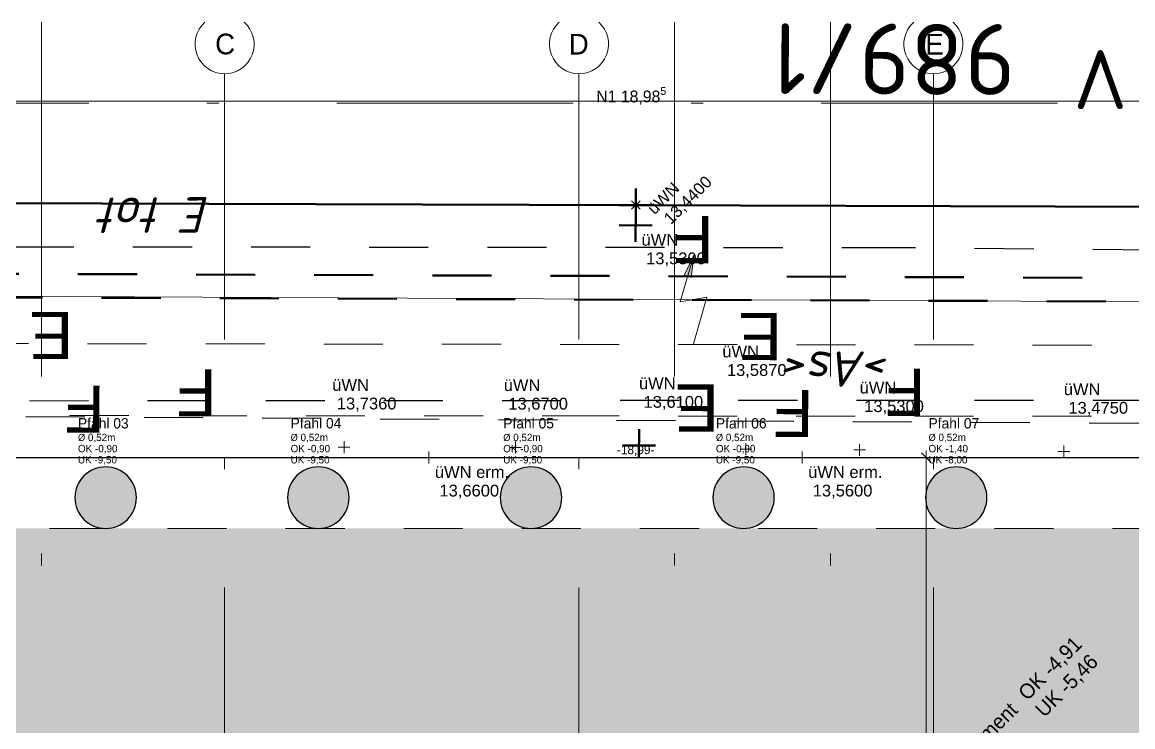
# Model space of a CAD drawing. Header units: metres. Extents: x -14 to 456, y -38 to 65.
# Drawn here: x 4.29 to 13.69, y -2.28 to 3.69 of the extents above; entities that cross this region are included whole.
import ezdxf

# ---------------------------------------------------------------- set-up
doc = ezdxf.new("R2010")
doc.units = ezdxf.units.M
doc.header["$MEASUREMENT"] = 0
for name, pattern in [('Achse', [0.004, 0.002, -0.001, 0, -0.001]), ('Schnittlinie', [0.006, 0.003, -0.0015, 0, -0.0015]), ('Untersicht', [0.001, 0.0005, -0.0005])]:
    doc.linetypes.add(name, pattern=pattern)
for name, color, linetype in [('-2._Grundriss Schickerschacht PP_3_000 Achsraster', 7, 'Continuous'), ('-2._Grundriss Schickerschacht PP_3_111 Bohrpfahl - ReGeBe', 7, 'Continuous'), ('-2._Grundriss Schickerschacht PP_3_260 Fundament', 7, 'Continuous'), ('-2._Grundriss Schickerschacht PP_3_851 Marker Schnitt', 7, 'Continuous'), ('-2._Grundriss Schickerschacht PP_3_910 Allgemein Lageplan Höhen', 7, 'Continuous'), ('-2._Grundriss Schickerschacht PP_3_950 Polierplan Bemaßung', 7, 'Continuous'), ('-2._Grundriss Schickerschacht PP_3_Fernmeldewesen_Fernmeldekabel', 7, 'Continuous'), ('-2._Grundriss Schickerschacht PP_3_Fernmeldewesen_Fernmeldekabel_Signatur', 7, 'Continuous'), ('-2._Grundriss Schickerschacht PP_3_Gelände_Beschriftung Gelände', 7, 'Continuous'), ('-2._Grundriss Schickerschacht PP_3_Gelände_Geländepunkt', 7, 'Continuous'), ('-2._Grundriss Schickerschacht PP_3_Kataster Benützungsabschnitte_Straßenverkehrsanlage', 7, 'Continuous'), ('-2._Grundriss Schickerschacht PP_3_Kataster Grenzen_Grundstücksgrenze', 7, 'Continuous'), ('-2._Grundriss Schickerschacht PP_3_Kataster Grundstücke_Grundstück', 7, 'Continuous'), ('-2._Grundriss Schickerschacht PP_3_Kataster Grundstücke_Grundstück_Eigentümer', 7, 'Continuous'), ('-2._Grundriss Schickerschacht PP_3_Neubau_840 Baulinien', 7, 'Continuous'), ('-2._Grundriss Schickerschacht PP_3_Straßenverkehr_Randstein Unterkante', 7, 'Continuous'), ('-2._Grundriss Schickerschacht PP_3_Strom_Beschriftung Strom', 7, 'Continuous'), ('-2._Grundriss Schickerschacht PP_3_Strom_Stromfreileitung', 7, 'Continuous'), ('-2._Grundriss Schickerschacht PP_3_Strom_Stromfreileitung_Signatur', 7, 'Continuous'), ('-2._Grundriss Schickerschacht PP_3_Strom_Stromkabel', 7, 'Continuous')]:
    doc.layers.add(name, color=color, linetype=linetype)
doc.styles.add('ERSTELLTER_STIL_1', font='arial.ttf')
doc.styles.add('ERSTELLTER_STIL_2', font='isocpeur.ttf')
doc.styles.add('ERSTELLTER_STIL_3', font='isocpeur.ttf')
doc.styles.add('ERSTELLTER_STIL_6', font='')
doc.styles.get('ERSTELLTER_STIL_6').set_extended_font_data('Eurostile')
doc.linetypes.add('Grenze Grundstück', pattern='A,0,[3,415_260415_PP_VA_1_1 -2 FDM1.Shx,S=0.00031746,R=0,X=0,Y=0],-0.04,0', length=0.04)

msp = doc.modelspace()

# ---------------------------------------------------------------- hatches: boundary and pattern name
at = {"layer": '-2._Grundriss Schickerschacht PP_3_111 Bohrpfahl - ReGeBe', "linetype": 'Continuous', "lineweight": 13, "true_color": 0x3f7f02}
for points in [[(4.7335, -0.34, 0.414214), (4.9935, -0.6, 0.414214), (5.2535, -0.34, 0.414214), (4.9935, -0.08, 0.414214)], [(6.5335, -0.3399, 0.414214), (6.7935, -0.5999, 0.414214), (7.0535, -0.3399, 0.414214), (6.7935, -0.0799, 0.414214)], [(8.3335, -0.3399, 0.414214), (8.5935, -0.5999, 0.414214), (8.8535, -0.3399, 0.414214), (8.5935, -0.0799, 0.414214)], [(10.1335, -0.3399, 0.414214), (10.3935, -0.5999, 0.414214), (10.6535, -0.3399, 0.414214), (10.3935, -0.0799, 0.414214)], [(11.9335, -0.3399, 0.414214), (12.1935, -0.5999, 0.414214), (12.4535, -0.3399, 0.414214), (12.1935, -0.0799, 0.414214)]]:
    msp.add_hatch(color=76, dxfattribs=at).paths.add_polyline_path(points)
at = {"layer": '-2._Grundriss Schickerschacht PP_3_260 Fundament', "linetype": 'Continuous', "lineweight": 0, "true_color": 0x060c00}
h = msp.add_hatch(color=98, dxfattribs=at)
h.paths.add_polyline_path([(0.6022, -0.6), (0.6319, -8.705), (5.625, -8.705), (5.625, -3.705), (8.725, -3.705), (8.725, -5.925), (8.925, -5.925), (8.925, -5.905), (9.105, -5.905), (9.105, -4.225), (10.725, -4.225), (10.725, -5.905), (10.905, -5.905), (10.905, -6.225), (12.425, -6.225), (12.425, -9.355), (15.32, -9.355), (15.32, -8.955), (18.3552, -8.955), (18.383, -0.6)])
h.paths.add_polyline_path([(1.4029, -0.8), (1.4029, -1.4), (0.8029, -1.4), (0.8029, -0.8)], flags=0)
h.paths.add_polyline_path([(17.5774, -2.893), (17.5774, -2.293), (18.1774, -2.293), (18.1774, -2.893)], flags=0)
at = {"layer": '-2._Grundriss Schickerschacht PP_3_Strom_Stromfreileitung_Signatur', "linetype": 'Continuous', "lineweight": 0, "ltscale": 1000, "true_color": 0xffb300}
msp.add_hatch(color=40, dxfattribs=at).paths.add_polyline_path([(9.9723, 1.7129), (9.8901, 1.5415), (9.9502, 1.5241)])

# ---------------------------------------------------------------- linework, layer by layer
at = {"layer": '-2._Grundriss Schickerschacht PP_3_000 Achsraster', "color": 5, "linetype": 'Achse', "lineweight": 0, "ltscale": 1000}
for p, q in [((6, 3), (6, 3.25)), ((9, 3), (9, 3.25)), ((12, 3), (12, 3.25)), ((-1.25, 3), (21, 3)), ((6, 3), (6, -36)), ((9, 3), (9, -36)), ((12, 3), (12, -36)), ((-1.5, 0), (21, 0))]:
    msp.add_line(p, q, dxfattribs=at)
at = {"layer": '-2._Grundriss Schickerschacht PP_3_000 Achsraster', "color": 5, "linetype": 'Continuous', "lineweight": 0, "ltscale": 1000}
for centre in [(6, 3.5), (9, 3.5), (12, 3.5)]:
    msp.add_arc(centre, 0.25, 131.83387, 48.16613, dxfattribs=at)
at = {"layer": '-2._Grundriss Schickerschacht PP_3_000 Achsraster', "color": 5, "linetype": 'Achse', "lineweight": 0, "ltscale": 1000}
for p in [(6, 3), (6, 3), (9, 3), (9, 3), (12, 3), (12, 3)]:
    msp.add_point(p, dxfattribs=at)
at = {"layer": '-2._Grundriss Schickerschacht PP_3_111 Bohrpfahl - ReGeBe', "color": 7, "linetype": 'Continuous', "lineweight": 25, "ltscale": 1000, "flags": 128}
for points in [[(4.7335, -0.34, 0.414214), (4.9935, -0.6, 0.414214), (5.2535, -0.34, 0.414214), (4.9935, -0.08, 0.414214)], [(6.5335, -0.3399, 0.414214), (6.7935, -0.5999, 0.414214), (7.0535, -0.3399, 0.414214), (6.7935, -0.0799, 0.414214)], [(8.3335, -0.3399, 0.414214), (8.5935, -0.5999, 0.414214), (8.8535, -0.3399, 0.414214), (8.5935, -0.0799, 0.414214)], [(10.1335, -0.3399, 0.414214), (10.3935, -0.5999, 0.414214), (10.6535, -0.3399, 0.414214), (10.3935, -0.0799, 0.414214)], [(11.9335, -0.3399, 0.414214), (12.1935, -0.5999, 0.414214), (12.4535, -0.3399, 0.414214), (12.1935, -0.0799, 0.414214)]]:
    msp.add_lwpolyline(points, format="xyb", close=True, dxfattribs=at)
at = {"layer": '-2._Grundriss Schickerschacht PP_3_260 Fundament', "color": 7, "linetype": 'Untersicht', "lineweight": 13, "ltscale": 1000, "true_color": 0xf4f4f4, "flags": 128}
msp.add_lwpolyline([(0.6022, -0.6), (0.6319, -8.705), (5.625, -8.705), (5.625, -3.705), (8.725, -3.705), (8.725, -5.925), (8.925, -5.925), (8.925, -5.905), (9.105, -5.905), (9.105, -4.225), (10.725, -4.225), (10.725, -5.905), (10.905, -5.905), (10.905, -6.225), (12.425, -6.225), (12.425, -9.355), (15.32, -9.355), (15.32, -8.955), (18.3552, -8.955), (18.383, -0.6)], close=True, dxfattribs=at)
at = {"layer": '-2._Grundriss Schickerschacht PP_3_851 Marker Schnitt', "color": 7, "linetype": 'Schnittlinie', "lineweight": 13, "ltscale": 1000}
for p, q in [((4.45, 3.6863), (4.45, -18.475)), ((9.8079, 3.6863), (9.8079, -11.7)), ((11.13, 3.6863), (11.13, -5.7741))]:
    msp.add_line(p, q, dxfattribs=at)
at = {"layer": '-2._Grundriss Schickerschacht PP_3_910 Allgemein Lageplan Höhen', "color": 7, "linetype": 'Continuous', "lineweight": 13, "ltscale": 1000}
for p, q in [((9.4458, 2.1022), (9.5165, 2.173)), ((9.5165, 2.1022), (9.4458, 2.173)), ((9.4795, 1.9163), (9.4795, 2.0163)), ((9.4295, 1.9663), (9.5295, 1.9663)), ((7.0113, 0.0374), (7.0113, 0.1374)), ((8.4629, 0.0358), (8.4629, 0.1358)), ((9.4575, 0.1011), (9.5575, 0.1011)), ((9.5075, 0.0511), (9.5075, 0.1511)), ((10.4135, 0.0206), (10.4135, 0.1206)), ((11.3757, 0.0148), (11.3757, 0.1148)), ((13.1042, 0.0009), (13.1042, 0.1009)), ((6.9613, 0.0874), (7.0613, 0.0874)), ((8.4129, 0.0858), (8.5129, 0.0858)), ((10.3635, 0.0706), (10.4635, 0.0706)), ((11.3257, 0.0648), (11.4257, 0.0648)), ((13.0542, 0.0509), (13.1542, 0.0509))]:
    msp.add_line(p, q, dxfattribs=at)
at = {"layer": '-2._Grundriss Schickerschacht PP_3_910 Allgemein Lageplan Höhen', "color": 190, "linetype": 'Continuous', "lineweight": 0, "ltscale": 1000, "true_color": 0x9900ff}
for p, q in [((7.68, 0), (7.78, 0)), ((7.73, -0.05), (7.73, 0.05)), ((10.84, 0), (10.94, 0)), ((10.89, -0.05), (10.89, 0.05))]:
    msp.add_line(p, q, dxfattribs=at)
at = {"layer": '-2._Grundriss Schickerschacht PP_3_Fernmeldewesen_Fernmeldekabel', "color": 7, "linetype": 'Untersicht', "lineweight": 25, "ltscale": 1000}
for p, q in [((11.7245, 1.7754), (-3.9335, 1.7905)), ((22.8486, 1.6771), (11.7245, 1.7754)), ((22.8486, 0.4898), (-0.2913, 0.4754)), ((13.8176, 0.2868), (-0.0132, 0.3703))]:
    msp.add_line(p, q, dxfattribs=at)
at = {"layer": '-2._Grundriss Schickerschacht PP_3_Gelände_Geländepunkt', "color": 7, "linetype": 'Continuous', "lineweight": 50, "ltscale": 1000}
for p, q in [((9.4818, 2.2776), (9.4805, 1.9976)), ((9.3411, 2.1382), (9.6211, 2.137)), ((9.4801, 2.1063), (9.4788, 1.8263)), ((9.3395, 1.9669), (9.6195, 1.9657)), ((9.5081, 0.2411), (9.507, -0.0003)), ((9.3675, 0.1018), (9.6475, 0.1005))]:
    msp.add_line(p, q, dxfattribs=at)
at = {"layer": '-2._Grundriss Schickerschacht PP_3_Kataster Grenzen_Grundstücksgrenze', "color": 8, "linetype": 'Continuous', "lineweight": 13, "ltscale": 1000}
msp.add_line((0.1, 0), (14.91, -0.0004), dxfattribs=at)
at = {"layer": '-2._Grundriss Schickerschacht PP_3_Kataster Grundstücke_Grundstück', "color": 1, "linetype": 'Continuous', "lineweight": 13, "ltscale": 1000, "true_color": 0xfb0106}
msp.add_line((0, 3.0172), (18.985, 3.0172), dxfattribs=at)
at = {"layer": '-2._Grundriss Schickerschacht PP_3_Kataster Grundstücke_Grundstück_Eigentümer', "color": 76, "linetype": 'Continuous', "lineweight": 13, "ltscale": 1000, "true_color": 0x3f7f02}
for p, q in [((12.0134, 0), (11.8634, 0)), ((11.9784, -0.04), (11.8984, 0.04)), ((11.9384, 0), (11.9384, 0.06)), ((11.9384, -31.3281), (11.9384, 0))]:
    msp.add_line(p, q, dxfattribs=at)
at = {"layer": '-2._Grundriss Schickerschacht PP_3_Neubau_840 Baulinien', "color": 1, "linetype": 'Continuous', "lineweight": 25, "ltscale": 1000, "true_color": 0xfb0106, "flags": 128}
msp.add_lwpolyline([(-3.9335, 0.0223), (0, 0), (18.985, 0), (22.8486, -0.0032)], dxfattribs=at)
at = {"layer": '-2._Grundriss Schickerschacht PP_3_Neubau_840 Baulinien', "color": 76, "linetype": 'Grenze Grundstück', "lineweight": 13, "ltscale": 1000, "true_color": 0x3f7f02, "flags": 128}
msp.add_lwpolyline([(0, -0.0002), (18.985, -0.0012), (18.935, -15), (18.9, -21.365), (18.85, -31.325), (0.0665, -34.0269), (0.065, -21.365), (0.055, -15)], close=True, dxfattribs=at)
at = {"layer": '-2._Grundriss Schickerschacht PP_3_Straßenverkehr_Randstein Unterkante', "color": 7, "linetype": 'Continuous', "lineweight": 50, "ltscale": 1000}
for p, q in [((-0.004, 2.1677), (9.4811, 2.1376)), ((9.4811, 2.1376), (14.8552, 2.1205))]:
    msp.add_line(p, q, dxfattribs=at)
at = {"layer": '-2._Grundriss Schickerschacht PP_3_Strom_Stromfreileitung', "color": 40, "linetype": 'Continuous', "lineweight": 0, "ltscale": 1000, "true_color": 0xffb300}
msp.add_line((22.8486, 1.2735), (-3.9335, 1.4075), dxfattribs=at)
at = {"layer": '-2._Grundriss Schickerschacht PP_3_Strom_Stromfreileitung_Signatur', "color": 40, "linetype": 'Continuous', "lineweight": 0, "ltscale": 1000, "true_color": 0xffb300}
for p, q in [((9.8578, 1.3188), (9.9723, 1.7129)), ((9.8901, 1.5415), (9.9723, 1.7129)), ((9.9723, 1.7129), (9.9502, 1.5241)), ((9.9502, 1.5241), (9.8901, 1.5415)), ((10.083, 1.357), (9.8578, 1.3188)), ((9.9686, 0.9629), (10.083, 1.357))]:
    msp.add_line(p, q, dxfattribs=at)
at = {"layer": '-2._Grundriss Schickerschacht PP_3_Strom_Stromkabel', "color": 7, "linetype": 'Untersicht', "lineweight": 13, "ltscale": 1000}
for p, q in [((15.34, 0.9491), (-0.0472, 0.971)), ((9.188, 0.3517), (-1.8987, 0.3599)), ((15.339, 0.349), (9.188, 0.3517))]:
    msp.add_line(p, q, dxfattribs=at)
at = {"layer": '-2._Grundriss Schickerschacht PP_3_Strom_Stromkabel', "color": 7, "linetype": 'Untersicht', "lineweight": 50, "ltscale": 1000, "flags": 128}
msp.add_lwpolyline([(-0.0449, 1.3711), (-0.0412, 1.571), (19.0107, 1.5019), (19.007, 1.3019)], close=True, dxfattribs=at)

# ---------------------------------------------------------------- texts
at = {"layer": '-2._Grundriss Schickerschacht PP_3_000 Achsraster', "color": 5, "linetype": 'Continuous', "lineweight": 0, "char_height": 0.175, "attachment_point": 1, "style": 'ERSTELLTER_STIL_6'}
for s, insert in [('\\A1;{\\pql;\\pt0;\\fEurostile|b0|i0|c0|p0;\\W1.000000;C}', (5.9199, 3.5893)), ('\\A1;{\\pql;\\pt0;\\fEurostile|b0|i0|c0|p0;\\W1.000000;D}', (8.9135, 3.5875)), ('\\A1;{\\pql;\\pt0;\\fEurostile|b0|i0|c0|p0;\\W1.000000;E}', (11.9312, 3.5875))]:
    msp.add_mtext(s, dxfattribs=dict(at, insert=insert))
at = {"layer": '-2._Grundriss Schickerschacht PP_3_851 Marker Schnitt', "color": 7, "linetype": 'Continuous', "lineweight": 13, "char_height": 0.4, "attachment_point": 4, "style": 'ERSTELLTER_STIL_1'}
for insert, rotation in [((4.7191, 1.0328), 179.91818), ((10.7191, 1.0242), 179.91818), ((10.1847, 0.4198), 179.97469)]:
    msp.add_mtext('\\A1;{\\pql;\\fArial|b0|i0|c0|p0;\\W1.000000;E}', dxfattribs=dict(at, insert=insert, rotation=rotation))
at = {"layer": '-2._Grundriss Schickerschacht PP_3_910 Allgemein Lageplan Höhen', "color": 7, "linetype": 'Continuous', "lineweight": 13, "char_height": 0.1, "attachment_point": 1, "rotation": 45, "style": 'ERSTELLTER_STIL_1'}
for s, insert in [('\\A1;{\\pql;\\fArial|b0|i0|c0|p0;\\W1.000000; 13,4400}', (9.6791, 2.0103)), ('\\A1;{\\pql;\\fArial|b0|i0|c0|p0;\\W1.000000;üWN}', (9.568, 2.1214))]:
    msp.add_mtext(s, dxfattribs=dict(at, insert=insert))
at = {"layer": '-2._Grundriss Schickerschacht PP_3_910 Allgemein Lageplan Höhen', "color": 7, "linetype": 'Continuous', "lineweight": 13, "char_height": 0.1, "attachment_point": 1, "style": 'ERSTELLTER_STIL_1'}
for s, insert in [('\\A1;{\\pql;\\fArial|b0|i0|c0|p0;\\W1.000000;üWN}', (9.5295, 1.8934)), ('\\A1;{\\pql;\\fArial|b0|i0|c0|p0;\\W1.000000; 13,5300}', (9.5295, 1.7363)), ('\\A1;{\\pql;\\fArial|b0|i0|c0|p0;\\W1.000000;üWN}', (10.2135, 0.9478)), ('\\A1;{\\pql;\\fArial|b0|i0|c0|p0;\\W1.000000; 13,5870}', (10.2135, 0.7906)), ('\\A1;{\\pql;\\fArial|b0|i0|c0|p0;\\W1.000000;üWN}', (6.9113, 0.6645)), ('\\A1;{\\pql;\\fArial|b0|i0|c0|p0;\\W1.000000;üWN}', (8.3629, 0.663)), ('\\A1;{\\pql;\\fArial|b0|i0|c0|p0;\\W1.000000;üWN}', (9.5075, 0.6783)), ('\\A1;{\\pql;\\fArial|b0|i0|c0|p0;\\W1.000000;üWN}', (11.3757, 0.642)), ('\\A1;{\\pql;\\fArial|b0|i0|c0|p0;\\W1.000000;üWN}', (13.1042, 0.628)), ('\\A1;{\\pql;\\fArial|b0|i0|c0|p0;\\W1.000000; 13,7360}', (6.9113, 0.5074)), ('\\A1;{\\pql;\\fArial|b0|i0|c0|p0;\\W1.000000; 13,6700}', (8.3629, 0.5058)), ('\\A1;{\\pql;\\fArial|b0|i0|c0|p0;\\W1.000000; 13,6100}', (9.5075, 0.5211)), ('\\A1;{\\pql;\\fArial|b0|i0|c0|p0;\\W1.000000; 13,5300}', (11.3757, 0.4848)), ('\\A1;{\\pql;\\fArial|b0|i0|c0|p0;\\W1.000000; 13,4750}', (13.1042, 0.4709))]:
    msp.add_mtext(s, dxfattribs=dict(at, insert=insert))
at = {"layer": '-2._Grundriss Schickerschacht PP_3_910 Allgemein Lageplan Höhen', "color": 190, "linetype": 'Continuous', "lineweight": 0, "true_color": 0x9900ff, "char_height": 0.1, "attachment_point": 1, "style": 'ERSTELLTER_STIL_1'}
for s, insert in [('\\A1;{\\pql;\\fArial|b0|i0|c0|p0;\\W1.000000;üWN erm.}', (7.78, -0.0729)), ('\\A1;{\\pql;\\fArial|b0|i0|c0|p0;\\W1.000000;üWN erm.}', (10.94, -0.0729)), ('\\A1;{\\pql;\\fArial|b0|i0|c0|p0;\\W1.000000; 13,6600}', (7.78, -0.23)), ('\\A1;{\\pql;\\fArial|b0|i0|c0|p0;\\W1.000000; 13,5600}', (10.94, -0.23))]:
    msp.add_mtext(s, dxfattribs=dict(at, insert=insert))
at = {"layer": '-2._Grundriss Schickerschacht PP_3_950 Polierplan Bemaßung', "color": 7, "linetype": 'Continuous', "lineweight": 13, "insert": (9.3211, 0.014), "char_height": 0.075, "width": 0.345466, "attachment_point": 7, "rotation": 359.99835, "style": 'ERSTELLTER_STIL_6'}
msp.add_mtext('\\A1;{\\pql;\\fEurostile|b0|i0|c0|p0;\\W1.000000;-18,99-}', dxfattribs=at)
at = {"layer": '-2._Grundriss Schickerschacht PP_3_Fernmeldewesen_Fernmeldekabel_Signatur', "color": 7, "linetype": 'Continuous', "lineweight": 25, "char_height": 0.4, "attachment_point": 4, "style": 'ERSTELLTER_STIL_1'}
for insert, rotation in [((10.1404, 1.8455), 179.94496), ((5.9332, 0.5479), 180.03563), ((11.9332, 0.5516), 180.03563), ((4.9857, 0.4087), 179.65425), ((10.9856, 0.3725), 179.65425)]:
    msp.add_mtext('\\A1;{\\pql;\\fArial|b0|i0|c0|p0;\\W1.000000;F}', dxfattribs=dict(at, insert=insert, rotation=rotation))
at = {"layer": '-2._Grundriss Schickerschacht PP_3_Gelände_Beschriftung Gelände', "color": 7, "linetype": 'Continuous', "lineweight": 50, "insert": (11.6391, 0.8971), "char_height": 0.3, "attachment_point": 7, "rotation": 179.74028, "style": 'ERSTELLTER_STIL_2'}
msp.add_mtext('\\A1;{\\pql;\\fISOCPEUR|b0|i1|c0|p0;\\W1.000000;>As<}', dxfattribs=at)
at = {"layer": '-2._Grundriss Schickerschacht PP_3_Kataster Benützungsabschnitte_Straßenverkehrsanlage', "color": 254, "linetype": 'Continuous', "lineweight": 13, "true_color": 0xe9e9e9, "insert": (13.6405, 3.4493), "char_height": 0.5, "attachment_point": 7, "rotation": 179.74028, "style": 'ERSTELLTER_STIL_3'}
msp.add_mtext('\\A1;{\\pql;\\fISOCPEUR|b0|i0|c0|p0;\\W1.000000;V}', dxfattribs=at)
at = {"layer": '-2._Grundriss Schickerschacht PP_3_Kataster Grundstücke_Grundstück', "color": 8, "linetype": 'Continuous', "lineweight": 13, "insert": (12.6971, 3.3698), "char_height": 0.6, "attachment_point": 4, "rotation": 179.74028, "style": 'ERSTELLTER_STIL_3'}
msp.add_mtext('\\A1;{\\pql;\\fISOCPEUR|b0|i0|c0|p0;\\W1.000000;989/1}', dxfattribs=at)
at = {"layer": '-2._Grundriss Schickerschacht PP_3_Kataster Grundstücke_Grundstück', "color": 1, "linetype": 'Continuous', "lineweight": 13, "true_color": 0xfb0106, "insert": (9.146, 2.9783), "char_height": 0.1, "attachment_point": 7, "style": 'ERSTELLTER_STIL_6'}
msp.add_mtext('\\A1;{\\pql;\\fEurostile|b0|i0|c0|p0;\\W1.000000;N1 18,98\\fEurostile|b0|i0|c0|p0;\\W1.000000;\\A1{\\H.66x;\\S5^  ;}}', dxfattribs=at)
at = {"layer": '-2._Grundriss Schickerschacht PP_3_Kataster Grundstücke_Grundstück', "color": 7, "linetype": 'Continuous', "lineweight": 13, "char_height": 0.0875, "attachment_point": 7, "line_spacing_factor": 0.907049, "style": 'ERSTELLTER_STIL_6'}
for s, insert in [('\\A1;{\\pql;\\fEurostile|b0|i0|c0|p0;\\W1.000000;Pfahl 03\\P\\pql;\\fEurostile|b0|i0|c0|p0;\\H0.672269x;\\W1.000000;Ø\\fEurostile|b0|i0|c0|p0;\\H1.062500x;\\W1.000000; \\fEurostile|b0|i0|c0|p0;\\W1.000000;0,52\\fEurostile|b0|i0|c0|p0;\\W1.000000;m\\P\\pql;\\fEurostile|b0|i0|c0|p0;\\W1.000000;OK \\fEurostile|b0|i0|c0|p0;\\W1.000000;-0,90\\P\\pql;\\fEurostile|b0|i0|c0|p0;\\W1.000000;UK \\fEurostile|b0|i0|c0|p0;\\W1.000000;-9,50}', (4.7587, -0.0618)), ('\\A1;{\\pql;\\fEurostile|b0|i0|c0|p0;\\W1.000000;Pfahl 04\\P\\pql;\\fEurostile|b0|i0|c0|p0;\\H0.672269x;\\W1.000000;Ø\\fEurostile|b0|i0|c0|p0;\\H1.062500x;\\W1.000000; \\fEurostile|b0|i0|c0|p0;\\W1.000000;0,52\\fEurostile|b0|i0|c0|p0;\\W1.000000;m\\P\\pql;\\fEurostile|b0|i0|c0|p0;\\W1.000000;OK \\fEurostile|b0|i0|c0|p0;\\W1.000000;-0,90\\P\\pql;\\fEurostile|b0|i0|c0|p0;\\W1.000000;UK \\fEurostile|b0|i0|c0|p0;\\W1.000000;-9,50}', (6.5587, -0.0618)), ('\\A1;{\\pql;\\fEurostile|b0|i0|c0|p0;\\W1.000000;Pfahl 05\\P\\pql;\\fEurostile|b0|i0|c0|p0;\\H0.672269x;\\W1.000000;Ø\\fEurostile|b0|i0|c0|p0;\\H1.062500x;\\W1.000000; \\fEurostile|b0|i0|c0|p0;\\W1.000000;0,52\\fEurostile|b0|i0|c0|p0;\\W1.000000;m\\P\\pql;\\fEurostile|b0|i0|c0|p0;\\W1.000000;OK \\fEurostile|b0|i0|c0|p0;\\W1.000000;-0,90\\P\\pql;\\fEurostile|b0|i0|c0|p0;\\W1.000000;UK \\fEurostile|b0|i0|c0|p0;\\W1.000000;-9,50}', (8.3587, -0.0618)), ('\\A1;{\\pql;\\fEurostile|b0|i0|c0|p0;\\W1.000000;Pfahl 06\\P\\pql;\\fEurostile|b0|i0|c0|p0;\\H0.672269x;\\W1.000000;Ø\\fEurostile|b0|i0|c0|p0;\\H1.062500x;\\W1.000000; \\fEurostile|b0|i0|c0|p0;\\W1.000000;0,52\\fEurostile|b0|i0|c0|p0;\\W1.000000;m\\P\\pql;\\fEurostile|b0|i0|c0|p0;\\W1.000000;OK \\fEurostile|b0|i0|c0|p0;\\W1.000000;-0,90\\P\\pql;\\fEurostile|b0|i0|c0|p0;\\W1.000000;UK \\fEurostile|b0|i0|c0|p0;\\W1.000000;-9,50}', (10.1587, -0.0618)), ('\\A1;{\\pql;\\fEurostile|b0|i0|c0|p0;\\W1.000000;Pfahl 07\\P\\pql;\\fEurostile|b0|i0|c0|p0;\\H0.672269x;\\W1.000000;Ø\\fEurostile|b0|i0|c0|p0;\\H1.062500x;\\W1.000000; \\fEurostile|b0|i0|c0|p0;\\W1.000000;0,52\\fEurostile|b0|i0|c0|p0;\\W1.000000;m\\P\\pql;\\fEurostile|b0|i0|c0|p0;\\W1.000000;OK \\fEurostile|b0|i0|c0|p0;\\W1.000000;-1,40\\P\\pql;\\fEurostile|b0|i0|c0|p0;\\W1.000000;UK \\fEurostile|b0|i0|c0|p0;\\W1.000000;-8,00}', (11.9587, -0.0617))]:
    msp.add_mtext(s, dxfattribs=dict(at, insert=insert))
at = {"layer": '-2._Grundriss Schickerschacht PP_3_Kataster Grundstücke_Grundstück_Eigentümer', "color": 7, "linetype": 'Continuous', "lineweight": 13, "char_height": 0.125, "attachment_point": 4, "rotation": 45, "style": 'ERSTELLTER_STIL_6'}
for s, insert, line_spacing_factor in [('\\A1;{\\pql;\\fEurostile|b0|i0|c0|p0;\\W1.000000;OK \\fEurostile|b0|i0|c0|p0;\\W1.000000;\\fEurostile|b0|i0|c0|p0;\\W1.000000;-4,91\\fEurostile|b0|i0|c0|p0;\\W1.000000;\\A1{\\H.66x;\\S^  ;}\\fEurostile|b0|i0|c0|p0;\\W1.000000;\\fEurostile|b0|i0|c0|p0;\\W1.000000;\\P\\pql;\\fEurostile|b0|i0|c0|p0;\\W1.000000;UK \\fEurostile|b0|i0|c0|p0;\\W1.000000;\\fEurostile|b0|i0|c0|p0;\\W1.000000;-5,46\\fEurostile|b0|i0|c0|p0;\\W1.000000;\\A1{\\H.66x;\\S^  ;}\\fEurostile|b0|i0|c0|p0;\\W1.000000;\\fEurostile|b0|i0|c0|p0;\\W1.000000;}', (12.8347, -2.1053), 0.968161), ('\\A1;{\\pql;\\fEurostile|b0|i0|c0|p0;\\W1.000000;\\fEurostile|b0|i0|c0|p0;\\W1.000000;\\fEurostile|b0|i0|c0|p0;\\W1.000000;Fundament\\fEurostile|b0|i0|c0|p0;\\W1.000000;\\A1{\\H.66x;\\S^  ;}\\fEurostile|b0|i0|c0|p0;\\W1.000000;\\fEurostile|b0|i0|c0|p0;\\W1.000000;\\P\\pql;\\fEurostile|b0|i0|c0|p0;\\W1.000000;\\fEurostile|b0|i0|c0|p0;\\W1.000000;\\fEurostile|b0|i0|c0|p0;\\W1.000000;Aufzug\\fEurostile|b0|i0|c0|p0;\\W1.000000;\\A1{\\H.66x;\\S^  ;}\\fEurostile|b0|i0|c0|p0;\\W1.000000;\\fEurostile|b0|i0|c0|p0;\\W1.000000;}', (12.1667, -2.7888), 0.968614)]:
    msp.add_mtext(s, dxfattribs=dict(at, insert=insert, line_spacing_factor=line_spacing_factor))
at = {"layer": '-2._Grundriss Schickerschacht PP_3_Strom_Beschriftung Strom', "color": 7, "linetype": 'Continuous', "lineweight": 50, "insert": (5.8814, 2.2067), "char_height": 0.3, "attachment_point": 7, "rotation": 180.35015, "style": 'ERSTELLTER_STIL_2'}
msp.add_mtext('\\A1;{\\pql;\\fISOCPEUR|b0|i1|c0|p0;\\W1.000000;E tot}', dxfattribs=at)

doc.saveas('drawing.dxf')
